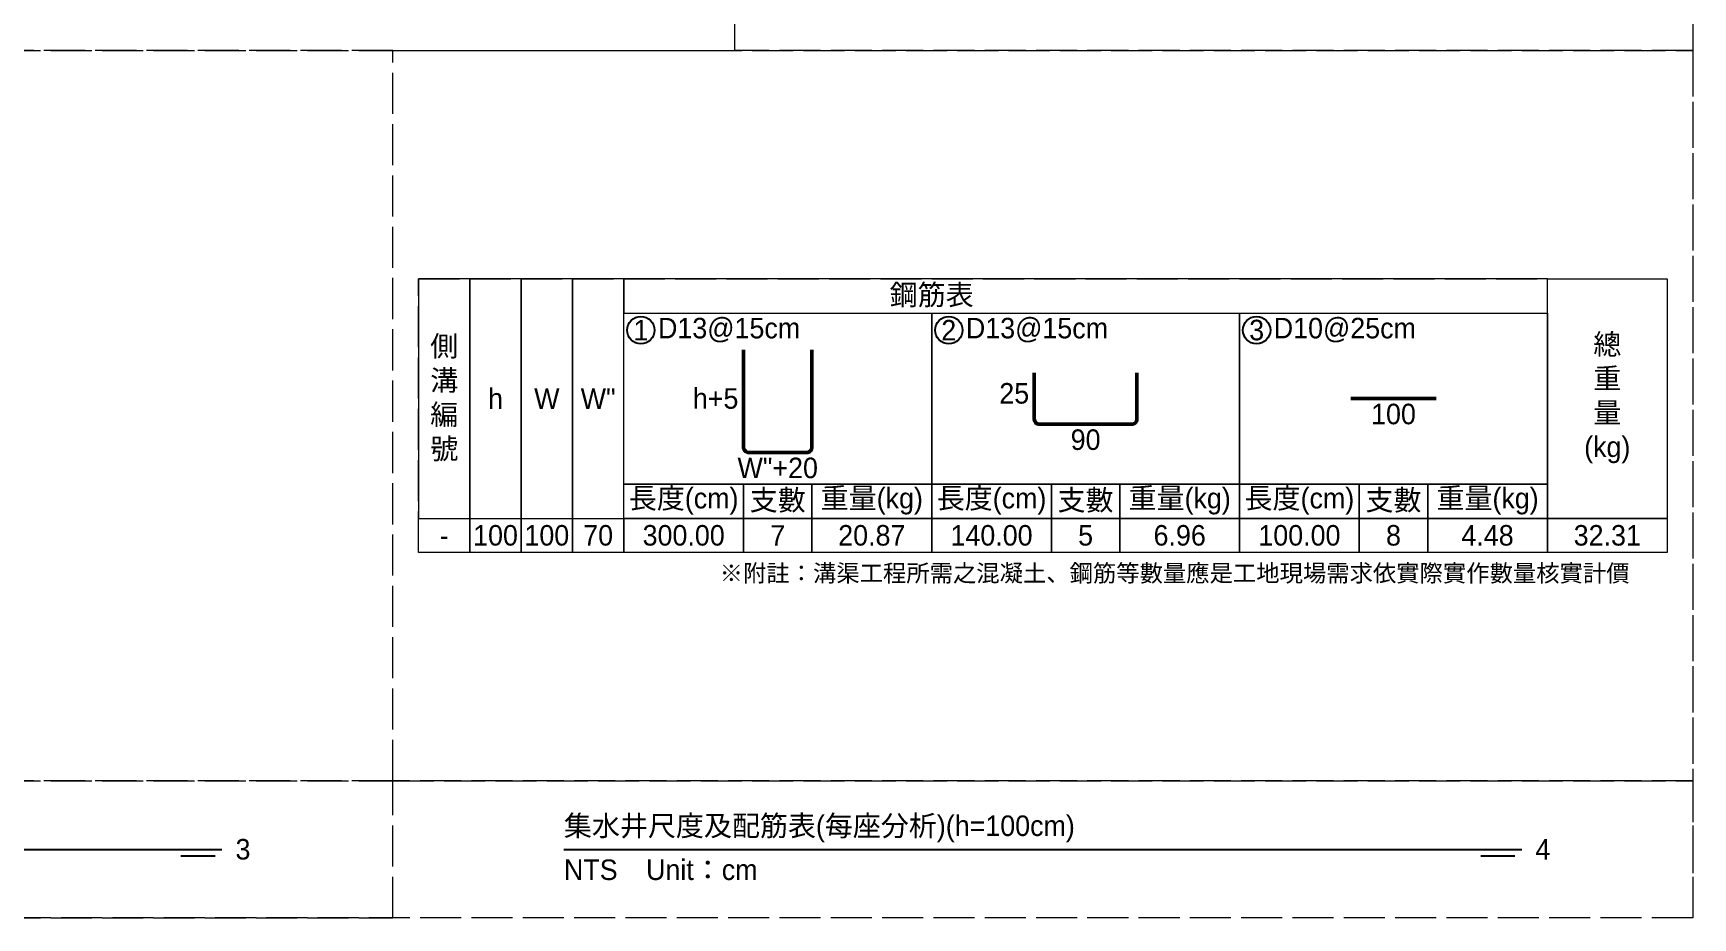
# Model space of a CAD drawing. Extents: x -6810 to 5075, y -2187 to 1200.
# Drawn here: x -4505.2 to -4020, y -1164 to -905.5 of the extents above; entities that cross this region are included whole.
import ezdxf

# ---------------------------------------------------------------- set-up
doc = ezdxf.new("R2010")
doc.units = 0
doc.header["$MEASUREMENT"] = 0
doc.linetypes.add('ACAD_ISO02W100', pattern=[15, 12, -3])
doc.layers.add('一、1.基本-圖框', color=7, linetype='Continuous', lineweight=20)
doc.layers.add('二、5.繪圖-鋼筋', color=60, linetype='Continuous', lineweight=50)
doc.layers.add('一、4.基本-隱藏', color=9, linetype='ACAD_ISO02W100', lineweight=20, plot=False)
doc.layers.add('三、3.文字-註解文字', color=2, linetype='Continuous')
doc.styles.add('次圖名(詳圖)', font='MS PGothic.ttf', dxfattribs={"height": 6})
doc.styles.add('註解文字(詳圖)', font='MS PGothic.ttf', dxfattribs={"height": 5})

msp = doc.modelspace()

# ---------------------------------------------------------------- linework, layer by layer
at = {"layer": '一、1.基本-圖框'}
for points in [[(-4392.5, -1047.25), (-4377.5, -1047.25), (-4377.5, -977.25), (-4392.5, -977.25)], [(-4377.5, -1047.25), (-4362.5, -1047.25), (-4362.5, -977.25), (-4377.5, -977.25)], [(-4362.5, -1047.25), (-4347.5, -1047.25), (-4347.5, -977.25), (-4362.5, -977.25)], [(-4347.5, -1047.25), (-4332.5, -1047.25), (-4332.5, -977.25), (-4347.5, -977.25)], [(-4332.5, -987.25), (-4062.5, -987.25), (-4062.5, -977.25), (-4332.5, -977.25)], [(-4027.5, -1047.25), (-4062.5, -1047.25), (-4062.5, -977.25), (-4027.5, -977.25)], [(-4332.5, -987.25), (-4242.5, -987.25), (-4242.5, -1037.25), (-4332.5, -1037.25)], [(-4242.5, -987.25), (-4152.5, -987.25), (-4152.5, -1037.25), (-4242.5, -1037.25)], [(-4152.5, -987.25), (-4062.5, -987.25), (-4062.5, -1037.25), (-4152.5, -1037.25)], [(-4332.5, -1037.25), (-4297.5, -1037.25), (-4297.5, -1047.25), (-4332.5, -1047.25)], [(-4297.5, -1037.25), (-4277.5, -1037.25), (-4277.5, -1047.25), (-4297.5, -1047.25)], [(-4277.5, -1037.25), (-4242.5, -1037.25), (-4242.5, -1047.25), (-4277.5, -1047.25)], [(-4242.5, -1037.25), (-4207.5, -1037.25), (-4207.5, -1047.25), (-4242.5, -1047.25)], [(-4207.5, -1037.25), (-4187.5, -1037.25), (-4187.5, -1047.25), (-4207.5, -1047.25)], [(-4187.5, -1037.25), (-4152.5, -1037.25), (-4152.5, -1047.25), (-4187.5, -1047.25)], [(-4152.5, -1037.25), (-4117.5, -1037.25), (-4117.5, -1047.25), (-4152.5, -1047.25)], [(-4117.5, -1037.25), (-4097.5, -1037.25), (-4097.5, -1047.25), (-4117.5, -1047.25)], [(-4097.5, -1037.25), (-4062.5, -1037.25), (-4062.5, -1047.25), (-4097.5, -1047.25)], [(-4392.5, -1047.25), (-4377.5, -1047.25), (-4377.5, -1057.25), (-4392.5, -1057.25)], [(-4377.5, -1047.25), (-4362.5, -1047.25), (-4362.5, -1057.25), (-4377.5, -1057.25)], [(-4362.5, -1047.25), (-4347.5, -1047.25), (-4347.5, -1057.25), (-4362.5, -1057.25)], [(-4347.5, -1047.25), (-4332.5, -1047.25), (-4332.5, -1057.25), (-4347.5, -1057.25)], [(-4332.5, -1047.25), (-4297.5, -1047.25), (-4297.5, -1057.25), (-4332.5, -1057.25)], [(-4297.5, -1047.25), (-4277.5, -1047.25), (-4277.5, -1057.25), (-4297.5, -1057.25)], [(-4277.5, -1047.25), (-4242.5, -1047.25), (-4242.5, -1057.25), (-4277.5, -1057.25)], [(-4242.5, -1047.25), (-4207.5, -1047.25), (-4207.5, -1057.25), (-4242.5, -1057.25)], [(-4207.5, -1047.25), (-4187.5, -1047.25), (-4187.5, -1057.25), (-4207.5, -1057.25)], [(-4187.5, -1047.25), (-4152.5, -1047.25), (-4152.5, -1057.25), (-4187.5, -1057.25)], [(-4152.5, -1047.25), (-4117.5, -1047.25), (-4117.5, -1057.25), (-4152.5, -1057.25)], [(-4117.5, -1047.25), (-4097.5, -1047.25), (-4097.5, -1057.25), (-4117.5, -1057.25)], [(-4097.5, -1047.25), (-4062.5, -1047.25), (-4062.5, -1057.25), (-4097.5, -1057.25)], [(-4062.5, -1047.25), (-4027.5, -1047.25), (-4027.5, -1057.25), (-4062.5, -1057.25)]]:
    msp.add_lwpolyline(points, close=True, dxfattribs=at)
at = {"layer": '一、4.基本-隱藏'}
for points in [[(-4800, -657), (-4020, -657), (-4020, -1164), (-4800, -1164)], [(-4300, -870.5), (-4800, -870.5), (-4800, -910.5), (-4300, -910.5)], [(-4300, -870.5), (-4020, -870.5), (-4020, -910.5), (-4300, -910.5)], [(-4400, -910.5), (-4800, -910.5), (-4800, -1124), (-4400, -1124)], [(-4400, -910.5), (-4020, -910.5), (-4020, -1124), (-4400, -1124)], [(-4392.5, -977.25), (-4027.5, -977.25), (-4027.5, -1057.25), (-4392.5, -1057.25)], [(-4400, -1124), (-4800, -1124), (-4800, -1164), (-4400, -1164)], [(-4400, -1124), (-4020, -1124), (-4020, -1164), (-4400, -1164)]]:
    msp.add_lwpolyline(points, close=True, dxfattribs=at)
at = {"layer": '三、3.文字-註解文字'}
for points in [[(-4750, -1144), (-4450, -1144)], [(-4350, -1144), (-4070, -1144)], [(-4452, -1146), (-4462, -1146)], [(-4072, -1146), (-4082, -1146)]]:
    msp.add_lwpolyline(points, dxfattribs=at)
for centre in [(-4327.5, -992.25), (-4237.5, -992.25), (-4147.5, -992.25)]:
    msp.add_circle(centre, 4, dxfattribs=at)
at = {"layer": '二、5.繪圖-鋼筋'}
for points in [[(-4297.5, -998), (-4297.5, -1026.5, 0.4142136), (-4296, -1028), (-4279, -1028, 0.4142136), (-4277.5, -1026.5), (-4277.5, -998)], [(-4212.5, -1004.75), (-4212.5, -1018.25, 0.4142136), (-4211, -1019.75), (-4184, -1019.75, 0.4142136), (-4182.5, -1018.25), (-4182.5, -1004.75)]]:
    msp.add_lwpolyline(points, format="xyb", dxfattribs=at)
msp.add_lwpolyline([(-4120, -1012.25), (-4095, -1012.25)], dxfattribs=at)

# ---------------------------------------------------------------- texts
at = {"layer": '一、1.基本-圖框', "char_height": 6, "attachment_point": 5, "style": '註解文字(詳圖)'}
for s, width, insert in [('{\\fMS PGothic|b0|i0|c128|p34;鋼筋表}', 94.24964, (-4242.5, -982.25)), ('側溝編號', 12.98354, (-4385, -1012.25)), ('{\\fMS PGothic|b0|i0|c128|p34;總重量(kg)}', 6, (-4045, -1012.25)), ('{\\fMS PGothic|b0|i0|c128|p34;h}', 12.98354, (-4370, -1012.25)), ('{\\fMS PGothic|b0|i0|c128|p34;W}', 22.32258, (-4355, -1012.25)), ('W{\\fMS PGothic|b0|i0|c128|p34;"}', 22.32258, (-4340, -1012.25)), ('{\\fMS PGothic|b0|i0|c128|p34;長度(cm)}', 35.02324, (-4315, -1042.25)), ('{\\fMS PGothic|b0|i0|c128|p34;支數}', 19.27354, (-4287.5, -1042.25)), ('{\\fMS PGothic|b0|i0|c128|p34;重量(kg)}', 30.27214, (-4260, -1042.25)), ('{\\fMS PGothic|b0|i0|c128|p34;長度(cm)}', 35.02324, (-4225, -1042.25)), ('{\\fMS PGothic|b0|i0|c128|p34;支數}', 19.27354, (-4197.5, -1042.25)), ('{\\fMS PGothic|b0|i0|c128|p34;重量(kg)}', 30.27214, (-4170, -1042.25)), ('{\\fMS PGothic|b0|i0|c128|p34;長度(cm)}', 35.02324, (-4135, -1042.25)), ('{\\fMS PGothic|b0|i0|c128|p34;支數}', 19.27354, (-4107.5, -1042.25)), ('{\\fMS PGothic|b0|i0|c128|p34;重量(kg)}', 30.27214, (-4080, -1042.25))]:
    msp.add_mtext_dynamic_manual_height_columns(s, width=width, gutter_width=30, heights=[0], dxfattribs=dict(at, insert=insert))
at = {"layer": '三、3.文字-註解文字', "char_height": 6}
for s, width, gutter_width, insert, attachment_point, style in [('1', 8.38231, 30, (-4327.5, -992.25), 5, '註解文字(詳圖)'), ('D13@15cm', 6.06582, 30, (-4322.5, -992.25), 4, '註解文字(詳圖)'), ('2', 8.38231, 30, (-4237.5, -992.25), 5, '註解文字(詳圖)'), ('{\\fMS PGothic|b0|i0|c128|p34;D1}3{\\fMS PGothic|b0|i0|c128|p34;@}1{\\fMS PGothic|b0|i0|c128|p34;5cm}', 6.06582, 30, (-4232.5, -992.25), 4, '註解文字(詳圖)'), ('3', 8.38231, 30, (-4147.5, -992.25), 5, '註解文字(詳圖)'), ('{\\fMS PGothic|b0|i0|c128|p34;D1}0{\\fMS PGothic|b0|i0|c128|p34;@}25{\\fMS PGothic|b0|i0|c128|p34;cm}', 6.06582, 30, (-4142.5, -992.25), 4, '註解文字(詳圖)'), ('-', 9.06048, 30, (-4385, -1052.25), 5, '註解文字(詳圖)'), ('100', 9.06048, 30, (-4370, -1052.25), 5, '註解文字(詳圖)'), ('100', 9.06048, 30, (-4355, -1052.25), 5, '註解文字(詳圖)'), ('70', 9.06048, 30, (-4340, -1052.25), 5, '註解文字(詳圖)'), ('300.00', 9.06048, 30, (-4315, -1052.25), 5, '註解文字(詳圖)'), ('7', 9.06048, 30, (-4287.5, -1052.25), 5, '註解文字(詳圖)'), ('20.87', 9.06048, 30, (-4260, -1052.25), 5, '註解文字(詳圖)'), ('{\\fMS PGothic|b0|i0|c128|p34;1}4{\\fMS PGothic|b0|i0|c128|p34;0.00}', 9.06048, 30, (-4225, -1052.25), 5, '註解文字(詳圖)'), ('5', 9.06048, 30, (-4197.5, -1052.25), 5, '註解文字(詳圖)'), ('6.96', 9.06048, 30, (-4170, -1052.25), 5, '註解文字(詳圖)'), ('{\\fMS PGothic|b0|i0|c128|p34;100}.00', 9.06048, 30, (-4135, -1052.25), 5, '註解文字(詳圖)'), ('8', 9.06048, 30, (-4107.5, -1052.25), 5, '註解文字(詳圖)'), ('4.48', 9.06048, 30, (-4080, -1052.25), 5, '註解文字(詳圖)'), ('32.31', 9.06048, 30, (-4045, -1052.25), 5, '註解文字(詳圖)'), ('{\\fMS PGothic|b0|i0|c128|p34;集水井尺度及配筋表(每座分析)(h=}10{\\fMS PGothic|b0|i0|c128|p34;0cm)}', 158.98104, 15, (-4350, -1138), 4, '次圖名(詳圖)'), ('3', 3, 15, (-4446, -1144), 4, '次圖名(詳圖)'), ('4', 3, 15, (-4066, -1144), 4, '次圖名(詳圖)'), ('NTS{\\fMS PGothic|b0|i0|c128|p34;^IUnit：cm}', 136.03259, 15, (-4350, -1150), 4, '次圖名(詳圖)')]:
    msp.add_mtext_dynamic_manual_height_columns(s, width=width, gutter_width=gutter_width, heights=[0], dxfattribs=dict(at, insert=insert, attachment_point=attachment_point, style=style))
at = {"layer": '三、3.文字-註解文字', "ltscale": 0.25, "insert": (-4304.471, -1060.766), "char_height": 5, "attachment_point": 1, "style": '註解文字(詳圖)'}
msp.add_mtext_dynamic_manual_height_columns('{\\fMS PGothic|b0|i0|c128|p34;※附註：溝渠工程所需之混凝土、鋼筋等數量應是工地現場需求依實際實作數量核實計價}', width=277.93933, gutter_width=30, heights=[0], dxfattribs=at)
at = {"layer": '二、5.繪圖-鋼筋', "char_height": 6, "style": '註解文字(詳圖)'}
for s, width, insert, attachment_point in [('{\\fMS PGothic|b0|i0|c128|p34;h+}5', 8.87231, (-4299, -1012.25), 6), ('25', 8.87231, (-4214, -1010.75), 6), ('100', 3.56631, (-4107.5, -1013.75), 2), ('90', 3.56631, (-4197.5, -1021.25), 2), ('{\\fMS PGothic|b0|i0|c128|p34;W}"+2{\\fMS PGothic|b0|i0|c128|p34;0}', 3.56631, (-4287.5, -1029.5), 2)]:
    msp.add_mtext_dynamic_manual_height_columns(s, width=width, gutter_width=30, heights=[0], dxfattribs=dict(at, insert=insert, attachment_point=attachment_point))

doc.saveas('drawing.dxf')
